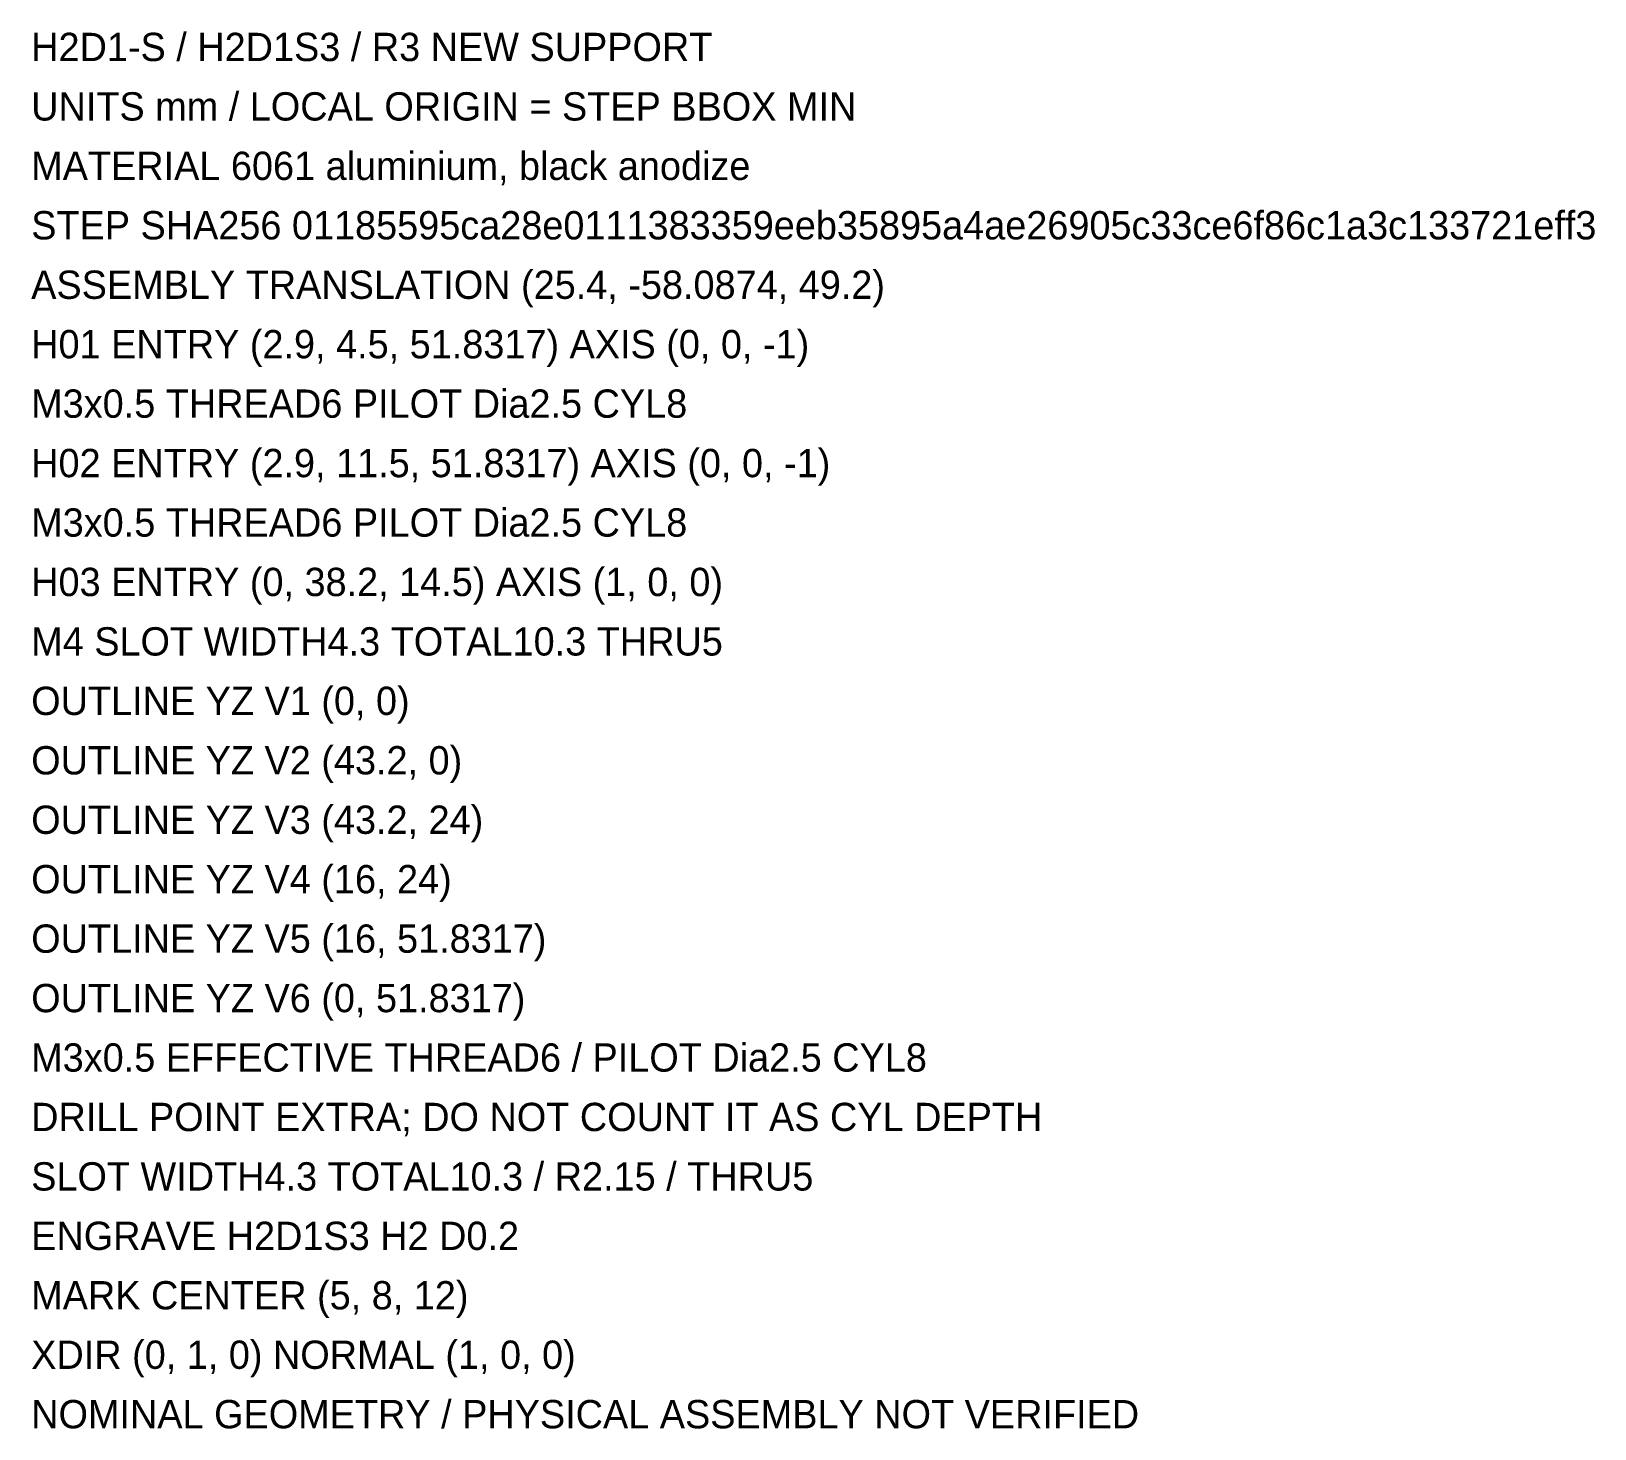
# Model space of a CAD drawing. Header units: millimetres. Extents: x -120 to 216, y -102 to 66.
# Drawn here: x 105 to 215.5, y -32.8 to 65.9 of the extents above; entities that cross this region are included whole.
import ezdxf

# ---------------------------------------------------------------- set-up
doc = ezdxf.new("R2010")
doc.units = ezdxf.units.MM
doc.layers.add('ANNOTATION', color=7, linetype='Continuous')

msp = doc.modelspace()

# ---------------------------------------------------------------- texts
at = {"layer": 'ANNOTATION'}
for s, p in [('H2D1-S / H2D1S3 / R3 NEW SUPPORT', (105, 63.83169)), ('UNITS mm / LOCAL ORIGIN = STEP BBOX MIN', (105, 59.63169)), ('MATERIAL 6061 aluminium, black anodize', (105, 55.43169)), ('STEP SHA256 01185595ca28e0111383359eeb35895a4ae26905c33ce6f86c1a3c133721eff3', (105, 51.23169)), ('ASSEMBLY TRANSLATION (25.4, -58.0874, 49.2)', (105, 47.03169)), ('H01 ENTRY (2.9, 4.5, 51.8317) AXIS (0, 0, -1)', (105, 42.83169)), ('M3x0.5 THREAD6 PILOT Dia2.5 CYL8', (105, 38.63169)), ('H02 ENTRY (2.9, 11.5, 51.8317) AXIS (0, 0, -1)', (105, 34.43169)), ('M3x0.5 THREAD6 PILOT Dia2.5 CYL8', (105, 30.23169)), ('H03 ENTRY (0, 38.2, 14.5) AXIS (1, 0, 0)', (105, 26.03169)), ('M4 SLOT WIDTH4.3 TOTAL10.3 THRU5', (105, 21.83169)), ('OUTLINE YZ V1 (0, 0)', (105, 17.63169)), ('OUTLINE YZ V2 (43.2, 0)', (105, 13.43169)), ('OUTLINE YZ V3 (43.2, 24)', (105, 9.23169)), ('OUTLINE YZ V4 (16, 24)', (105, 5.03169)), ('OUTLINE YZ V5 (16, 51.8317)', (105, 0.83169)), ('OUTLINE YZ V6 (0, 51.8317)', (105, -3.36831)), ('M3x0.5 EFFECTIVE THREAD6 / PILOT Dia2.5 CYL8', (105, -7.56831)), ('DRILL POINT EXTRA; DO NOT COUNT IT AS CYL DEPTH', (105, -11.76831)), ('SLOT WIDTH4.3 TOTAL10.3 / R2.15 / THRU5', (105, -15.96831)), ('ENGRAVE H2D1S3 H2 D0.2', (105, -20.16831)), ('MARK CENTER (5, 8, 12)', (105, -24.36831)), ('XDIR (0, 1, 0) NORMAL (1, 0, 0)', (105, -28.56831)), ('NOMINAL GEOMETRY / PHYSICAL ASSEMBLY NOT VERIFIED', (105, -32.76831))]:
    msp.add_text(s, height=2, dxfattribs=at).set_placement(p)

doc.saveas('drawing.dxf')
